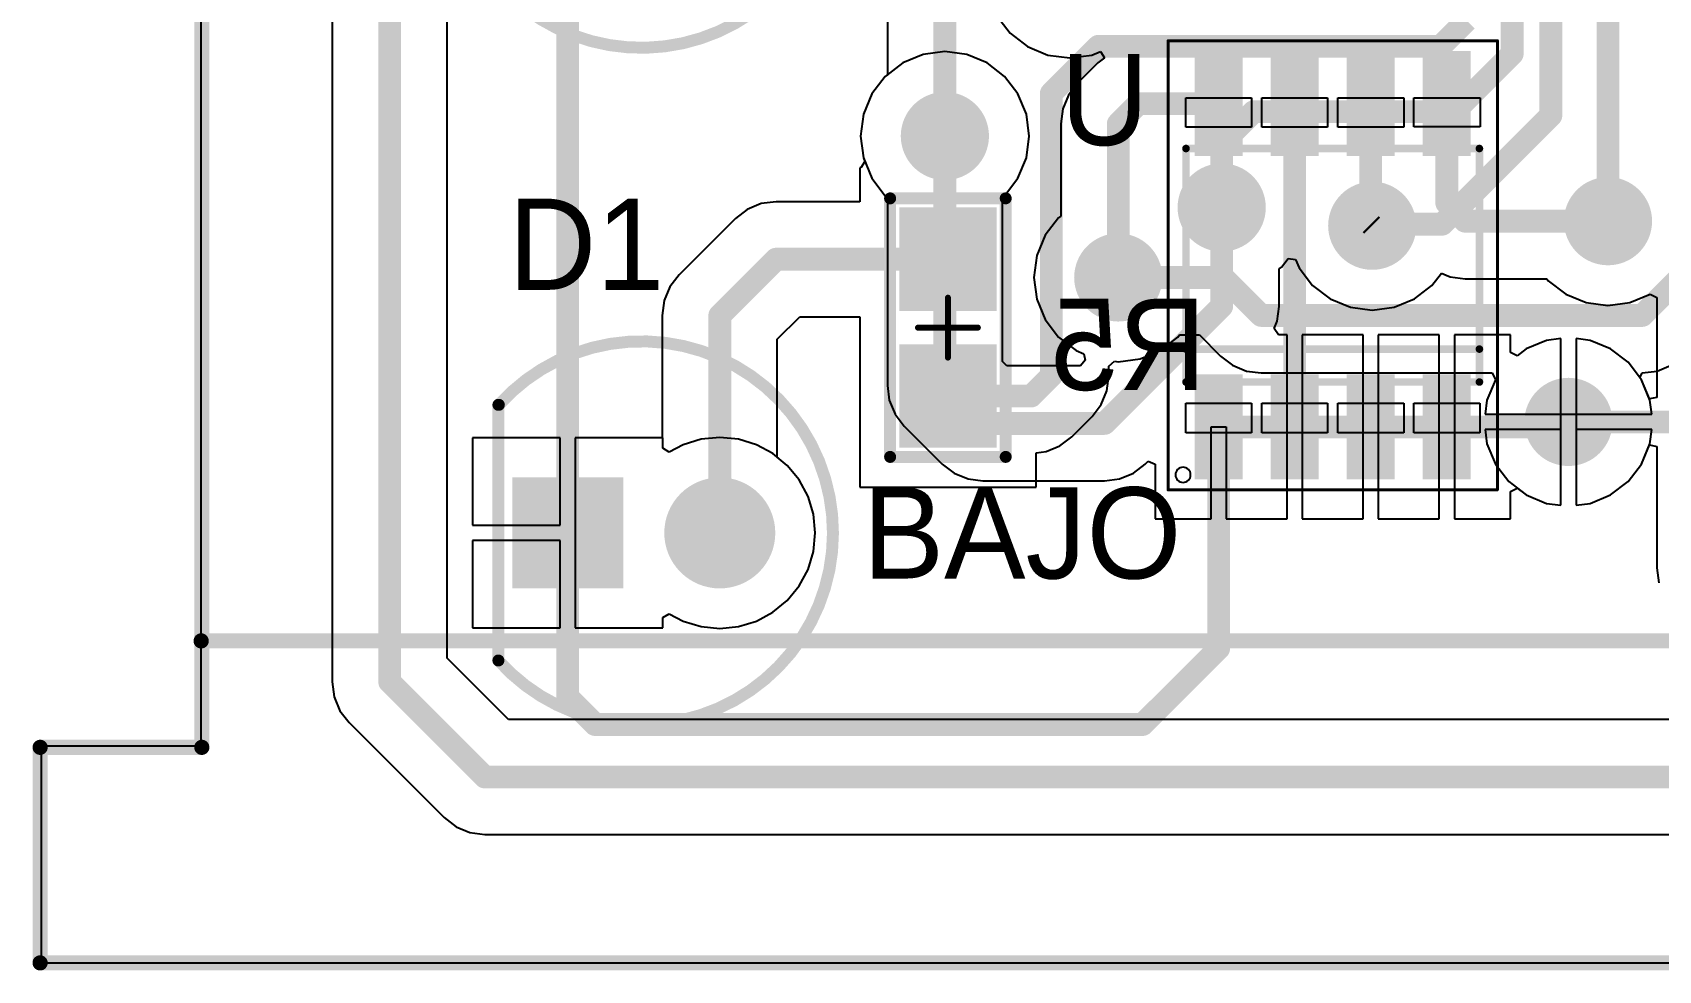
# Model space of a CAD drawing. Extents: x 2 to 5.35, y 2.27 to 3.73.
# Drawn here: x 1.998 to 3.067, y 2.268 to 2.885 of the extents above; entities that cross this region are included whole.
import ezdxf

# ---------------------------------------------------------------- set-up
doc = ezdxf.new("R2010")
doc.units = 0
doc.layers.get('0').update_dxf_attribs({"linetype": 'CONTINUOUS'})
for name, color, linetype in [('BOTTOMLAYER', 5, 'CONTINUOUS'), ('BOTTOMOVERLAY', 54, 'CONTINUOUS'), ('BOTTOMPASTE', 16, 'CONTINUOUS'), ('BOTTOMSOLDER', 6, 'CONTINUOUS'), ('MECHANICAL13', 56, 'CONTINUOUS'), ('MECHANICAL15', 56, 'CONTINUOUS'), ('MULTILAYER', 9, 'CONTINUOUS'), ('TOPLAYER', 1, 'CONTINUOUS'), ('TOPOVERLAY', 2, 'CONTINUOUS'), ('TOPPASTE', 8, 'CONTINUOUS'), ('TOPSOLDER', 216, 'CONTINUOUS')]:
    doc.layers.add(name, color=color, linetype=linetype)

# ---------------------------------------------------------------- blocks, each defined once
blk = doc.blocks.new('SOIC127P600X175_8N_1')
at = {"layer": 'MECHANICAL13'}
for p, q in [((-0.110197, 0.053418), (-0.110197, 0.096656)), ((-0.110197, 0.096656), (-0.090746, 0.096656)), ((-0.090746, 0.096656), (-0.090746, 0.053418)), ((0.090797, 0.053374), (0.090797, 0.096656)), ((0.090797, 0.096656), (0.110045, 0.096656)), ((0.110045, 0.096656), (0.110045, 0.053374)), ((-0.110255, 0.003351), (-0.110255, 0.046656)), ((-0.110255, 0.046656), (-0.090746, 0.046656)), ((-0.090746, 0.053418), (-0.110197, 0.053418)), ((-0.090746, 0.046656), (-0.090746, 0.003351)), ((0.110045, 0.053374), (0.090797, 0.053374)), ((0.090889, 0.00335), (0.090889, 0.046656)), ((0.090889, 0.046656), (0.110045, 0.046656)), ((0.110045, 0.046656), (0.110045, 0.00335)), ((-0.090746, 0.003351), (-0.110255, 0.003351)), ((0.110045, 0.00335), (0.090889, 0.00335)), ((-0.110167, -0.046707), (-0.110167, -0.003344)), ((-0.110167, -0.003344), (-0.090746, -0.003344)), ((-0.090746, -0.003344), (-0.090746, -0.046707)), ((0.09088, -0.046724), (0.09088, -0.003344)), ((0.09088, -0.003344), (0.110045, -0.003344)), ((0.110045, -0.003344), (0.110045, -0.046724)), ((-0.110251, -0.096836), (-0.110251, -0.053345)), ((-0.110251, -0.053345), (-0.090746, -0.053345)), ((-0.090746, -0.046707), (-0.110167, -0.046707)), ((-0.090746, -0.053345), (-0.090746, -0.096836)), ((0.110045, -0.046724), (0.09088, -0.046724)), ((0.091027, -0.096955), (0.091027, -0.053345)), ((0.091027, -0.053345), (0.110045, -0.053345)), ((0.110045, -0.053345), (0.110045, -0.096955)), ((-0.090746, -0.096836), (-0.110251, -0.096836)), ((0.110045, -0.096955), (0.091027, -0.096955))]:
    blk.add_line(p, q, dxfattribs=at)
at = {"layer": 'MECHANICAL13', "const_width": 0.005}
for points in [[(-0.076772, 0.096456), (-0.076772, -0.096456)], [(-0.055118, 0.096456), (-0.055118, -0.096456)], [(0.076772, 0.096456), (0.076772, -0.096456)]]:
    blk.add_lwpolyline(points, dxfattribs=at)
at = {"layer": 'MECHANICAL13', "const_width": 0.0025}
for points in [[(-0.078022, 0.096456, 1), (-0.075522, 0.096456, 1)], [(-0.056368, 0.096456, 1), (-0.053868, 0.096456, 1)], [(0.075522, 0.096456, 1), (0.078022, 0.096456, 1)], [(-0.078022, -0.096456, 1), (-0.075522, -0.096456, 1)], [(-0.056368, -0.096456, 1), (-0.053868, -0.096456, 1)], [(0.075522, -0.096456, 1), (0.078022, -0.096456, 1)]]:
    blk.add_lwpolyline(points, format="xyb", close=True, dxfattribs=at)
at = {"layer": 'MECHANICAL15', "const_width": 0.001969}
for points in [[(-0.147638, 0.108268), (-0.147638, -0.108268)], [(-0.147638, 0.108268), (0.147638, 0.108268)], [(0.147638, 0.108268), (0.147638, -0.108268)], [(-0.147638, -0.108268), (0.147638, -0.108268)]]:
    blk.add_lwpolyline(points, dxfattribs=at)
at = {"layer": 'MECHANICAL15', "const_width": 0.000984}
for points in [[(-0.14813, 0.108268, 1), (-0.147146, 0.108268, 1)], [(-0.14813, 0.108268, 1), (-0.147146, 0.108268, 1)], [(0.147146, 0.108268, 1), (0.14813, 0.108268, 1)], [(0.147146, 0.108268, 1), (0.14813, 0.108268, 1)], [(-0.14813, -0.108268, 1), (-0.147146, -0.108268, 1)], [(-0.14813, -0.108268, 1), (-0.147146, -0.108268, 1)], [(0.147146, -0.108268, 1), (0.14813, -0.108268, 1)], [(0.147146, -0.108268, 1), (0.14813, -0.108268, 1)]]:
    blk.add_lwpolyline(points, format="xyb", close=True, dxfattribs=at)
at = {"layer": 'TOPLAYER'}
for points in [[(-0.136812, 0.063189), (-0.075788, 0.063189), (-0.136812, 0.086811), (-0.075788, 0.086811)], [(0.075788, 0.063189), (0.136812, 0.063189), (0.075788, 0.086811), (0.136812, 0.086811)], [(-0.136812, 0.013189), (-0.075788, 0.013189), (-0.136812, 0.036811), (-0.075788, 0.036811)], [(0.075788, 0.013189), (0.136812, 0.013189), (0.075788, 0.036811), (0.136812, 0.036811)], [(-0.136812, -0.036811), (-0.075788, -0.036811), (-0.136812, -0.013189), (-0.075788, -0.013189)], [(0.075788, -0.036811), (0.136812, -0.036811), (0.075788, -0.013189), (0.136812, -0.013189)], [(-0.136812, -0.086811), (-0.075788, -0.086811), (-0.136812, -0.063189), (-0.075788, -0.063189)], [(0.075788, -0.086811), (0.136812, -0.086811), (0.075788, -0.063189), (0.136812, -0.063189)]]:
    blk.add_solid(points, dxfattribs=at)
at = {"layer": 'TOPOVERLAY'}
for points in [[(-0.132795, 0.098425, 1), (-0.142795, 0.098425, 1)], [(-0.142795, 0.098425, 1), (-0.142795, 0.098425, 1)], [(-0.132795, 0.098425, 1), (-0.132795, 0.098425, 1)]]:
    blk.add_lwpolyline(points, format="xyb", close=True, dxfattribs=at)
at = {"layer": 'TOPOVERLAY', "const_width": 0.005}
for points in [[(-0.076772, 0.096456), (0.076772, 0.096456)], [(-0.076772, -0.096456), (0.076772, -0.096456)]]:
    blk.add_lwpolyline(points, dxfattribs=at)
at = {"layer": 'TOPOVERLAY', "const_width": 0.0025}
for points in [[(-0.078022, 0.096456, 1), (-0.075522, 0.096456, 1)], [(0.075522, 0.096456, 1), (0.078022, 0.096456, 1)], [(-0.078022, -0.096456, 1), (-0.075522, -0.096456, 1)], [(0.075522, -0.096456, 1), (0.078022, -0.096456, 1)]]:
    blk.add_lwpolyline(points, format="xyb", close=True, dxfattribs=at)
at = {"layer": 'TOPPASTE'}
for points in [[(-0.136812, 0.063189), (-0.075788, 0.063189), (-0.136812, 0.086811), (-0.075788, 0.086811)], [(0.075788, 0.063189), (0.136812, 0.063189), (0.075788, 0.086811), (0.136812, 0.086811)], [(-0.136812, 0.013189), (-0.075788, 0.013189), (-0.136812, 0.036811), (-0.075788, 0.036811)], [(0.075788, 0.013189), (0.136812, 0.013189), (0.075788, 0.036811), (0.136812, 0.036811)], [(-0.136812, -0.036811), (-0.075788, -0.036811), (-0.136812, -0.013189), (-0.075788, -0.013189)], [(0.075788, -0.036811), (0.136812, -0.036811), (0.075788, -0.013189), (0.136812, -0.013189)], [(-0.136812, -0.086811), (-0.075788, -0.086811), (-0.136812, -0.063189), (-0.075788, -0.063189)], [(0.075788, -0.086811), (0.136812, -0.086811), (0.075788, -0.063189), (0.136812, -0.063189)]]:
    blk.add_solid(points, dxfattribs=at)
at = {"layer": 'TOPSOLDER'}
for points in [[(-0.140812, 0.059189), (-0.071788, 0.059189), (-0.140812, 0.090811), (-0.071788, 0.090811)], [(0.071788, 0.059189), (0.140812, 0.059189), (0.071788, 0.090811), (0.140812, 0.090811)], [(-0.140812, 0.009189), (-0.071788, 0.009189), (-0.140812, 0.040811), (-0.071788, 0.040811)], [(0.071788, 0.009189), (0.140812, 0.009189), (0.071788, 0.040811), (0.140812, 0.040811)], [(-0.140812, -0.040811), (-0.071788, -0.040811), (-0.140812, -0.009189), (-0.071788, -0.009189)], [(0.071788, -0.040811), (0.140812, -0.040811), (0.071788, -0.009189), (0.140812, -0.009189)], [(-0.140812, -0.090811), (-0.071788, -0.090811), (-0.140812, -0.059189), (-0.071788, -0.059189)], [(0.071788, -0.090811), (0.140812, -0.090811), (0.071788, -0.059189), (0.140812, -0.059189)]]:
    blk.add_solid(points, dxfattribs=at)
blk = doc.blocks.new('LED5_9')
at = {"layer": 'BOTTOMLAYER', "const_width": 0.0325}
blk.add_lwpolyline([(-0.066251, 0.000001, 1), (-0.033751, 0.000001, 1)], format="xyb", close=True, dxfattribs=at)
at = {"layer": 'BOTTOMLAYER'}
blk.add_solid([(0.017499, -0.032499), (0.082499, -0.032499), (0.017499, 0.032501), (0.082499, 0.032501)], dxfattribs=at)
at = {"layer": 'BOTTOMSOLDER', "const_width": 0.0365}
blk.add_lwpolyline([(-0.068251, 0.000001, 1), (-0.031751, 0.000001, 1)], format="xyb", close=True, dxfattribs=at)
at = {"layer": 'BOTTOMSOLDER'}
blk.add_solid([(0.013499, -0.036499), (0.086499, -0.036499), (0.013499, 0.036501), (0.086499, 0.036501)], dxfattribs=at)
at = {"layer": 'MULTILAYER', "const_width": 0.0325}
blk.add_lwpolyline([(-0.066251, 0.000001, 1), (-0.033751, 0.000001, 1)], format="xyb", close=True, dxfattribs=at)
at = {"layer": 'MULTILAYER'}
blk.add_solid([(0.017499, -0.032499), (0.082499, -0.032499), (0.017499, 0.032501), (0.082499, 0.032501)], dxfattribs=at)
at = {"layer": 'TOPLAYER', "const_width": 0.0325}
blk.add_lwpolyline([(-0.066251, 0.000001, 1), (-0.033751, 0.000001, 1)], format="xyb", close=True, dxfattribs=at)
at = {"layer": 'TOPLAYER'}
blk.add_solid([(0.017499, -0.032499), (0.082499, -0.032499), (0.017499, 0.032501), (0.082499, 0.032501)], dxfattribs=at)
at = {"layer": 'TOPOVERLAY', "const_width": 0.007874}
blk.add_lwpolyline([(0.095264, -0.084228, -2.615077), (0.095565, 0.083892)], format="xyb", dxfattribs=at)
at = {"layer": 'TOPOVERLAY', "const_width": 0.003937}
for points in [[(0.093594, 0.083893, 1), (0.097531, 0.083893, 1)], [(0.093596, 0.083892, 1), (0.097533, 0.083892, 1)], [(0.093296, -0.084228, 1), (0.097233, -0.084228, 1)], [(0.093594, -0.084227, 1), (0.097531, -0.084227, 1)]]:
    blk.add_lwpolyline(points, format="xyb", close=True, dxfattribs=at)
at = {"layer": 'TOPOVERLAY', "const_width": 0.007874}
blk.add_lwpolyline([(0.095563, 0.083893), (0.095563, -0.084227)], dxfattribs=at)
at = {"layer": 'TOPSOLDER', "const_width": 0.0365}
blk.add_lwpolyline([(-0.068251, 0.000001, 1), (-0.031751, 0.000001, 1)], format="xyb", close=True, dxfattribs=at)
at = {"layer": 'TOPSOLDER'}
blk.add_solid([(0.013499, -0.036499), (0.086499, -0.036499), (0.013499, 0.036501), (0.086499, 0.036501)], dxfattribs=at)
blk = doc.blocks.new('LED5_10')
at = {"layer": 'BOTTOMLAYER', "const_width": 0.0325}
blk.add_lwpolyline([(-0.06625, 0, 1), (-0.03375, 0, 1)], format="xyb", close=True, dxfattribs=at)
at = {"layer": 'BOTTOMLAYER'}
blk.add_solid([(0.0175, -0.0325), (0.0825, -0.0325), (0.0175, 0.0325), (0.0825, 0.0325)], dxfattribs=at)
at = {"layer": 'BOTTOMSOLDER', "const_width": 0.0365}
blk.add_lwpolyline([(-0.06825, 0, 1), (-0.03175, 0, 1)], format="xyb", close=True, dxfattribs=at)
at = {"layer": 'BOTTOMSOLDER'}
blk.add_solid([(0.0135, -0.0365), (0.0865, -0.0365), (0.0135, 0.0365), (0.0865, 0.0365)], dxfattribs=at)
at = {"layer": 'MULTILAYER', "const_width": 0.0325}
blk.add_lwpolyline([(-0.06625, 0, 1), (-0.03375, 0, 1)], format="xyb", close=True, dxfattribs=at)
at = {"layer": 'MULTILAYER'}
blk.add_solid([(0.0175, -0.0325), (0.0825, -0.0325), (0.0175, 0.0325), (0.0825, 0.0325)], dxfattribs=at)
at = {"layer": 'TOPLAYER', "const_width": 0.0325}
blk.add_lwpolyline([(-0.06625, 0, 1), (-0.03375, 0, 1)], format="xyb", close=True, dxfattribs=at)
at = {"layer": 'TOPLAYER'}
blk.add_solid([(0.0175, -0.0325), (0.0825, -0.0325), (0.0175, 0.0325), (0.0825, 0.0325)], dxfattribs=at)
at = {"layer": 'TOPOVERLAY', "const_width": 0.007874}
blk.add_lwpolyline([(0.095264, -0.084228, -2.615077), (0.095565, 0.083892)], format="xyb", dxfattribs=at)
at = {"layer": 'TOPOVERLAY', "const_width": 0.003937}
for points in [[(0.093595, 0.083892, 1), (0.097532, 0.083892, 1)], [(0.093596, 0.083892, 1), (0.097533, 0.083892, 1)], [(0.093296, -0.084228, 1), (0.097233, -0.084228, 1)], [(0.093595, -0.084228, 1), (0.097532, -0.084228, 1)]]:
    blk.add_lwpolyline(points, format="xyb", close=True, dxfattribs=at)
at = {"layer": 'TOPOVERLAY', "const_width": 0.007874}
blk.add_lwpolyline([(0.095564, 0.083892), (0.095564, -0.084228)], dxfattribs=at)
at = {"layer": 'TOPSOLDER', "const_width": 0.0365}
blk.add_lwpolyline([(-0.06825, 0, 1), (-0.03175, 0, 1)], format="xyb", close=True, dxfattribs=at)
at = {"layer": 'TOPSOLDER'}
blk.add_solid([(0.0135, -0.0365), (0.0865, -0.0365), (0.0135, 0.0365), (0.0865, 0.0365)], dxfattribs=at)
blk = doc.blocks.new('0805_B_20')
at = {"layer": 'BOTTOMLAYER'}
for points in [[(-0.074999, -0.027999), (-0.014999, -0.027999), (-0.074999, 0.028001), (-0.014999, 0.028001)], [(0.015001, -0.027999), (0.075001, -0.027999), (0.015001, 0.028001), (0.075001, 0.028001)]]:
    blk.add_solid(points, dxfattribs=at)
at = {"layer": 'BOTTOMOVERLAY', "const_width": 0.003937}
for points in [[(-0.086968, 0.038001, 1), (-0.083031, 0.038001, 1)], [(-0.086968, 0.038001, 1), (-0.083031, 0.038001, 1)], [(0.083032, 0.038001, 1), (0.086969, 0.038001, 1)], [(0.083032, 0.038001, 1), (0.086969, 0.038001, 1)], [(-0.086968, -0.037999, 1), (-0.083031, -0.037999, 1)], [(-0.086968, -0.037999, 1), (-0.083031, -0.037999, 1)], [(0.083032, -0.037999, 1), (0.086969, -0.037999, 1)], [(0.083032, -0.037999, 1), (0.086969, -0.037999, 1)]]:
    blk.add_lwpolyline(points, format="xyb", close=True, dxfattribs=at)
at = {"layer": 'BOTTOMOVERLAY', "const_width": 0.007874}
for points in [[(-0.084999, -0.037999), (-0.084999, 0.038001)], [(0.085001, 0.038001), (-0.084999, 0.038001)], [(0.085001, -0.037999), (0.085001, 0.038001)], [(0.085001, -0.037999), (-0.084999, -0.037999)]]:
    blk.add_lwpolyline(points, dxfattribs=at)
at = {"layer": 'BOTTOMPASTE'}
for points in [[(-0.074999, -0.027999), (-0.014999, -0.027999), (-0.074999, 0.028001), (-0.014999, 0.028001)], [(0.015001, -0.027999), (0.075001, -0.027999), (0.015001, 0.028001), (0.075001, 0.028001)]]:
    blk.add_solid(points, dxfattribs=at)
at = {"layer": 'BOTTOMSOLDER'}
for points in [[(-0.078999, -0.031999), (-0.010999, -0.031999), (-0.078999, 0.032001), (-0.010999, 0.032001)], [(0.011001, -0.031999), (0.079001, -0.031999), (0.011001, 0.032001), (0.079001, 0.032001)]]:
    blk.add_solid(points, dxfattribs=at)
at = {"layer": 'MECHANICAL15', "const_width": 0.003937}
for points in [[(0.000001, -0.019683), (0.000001, 0.019687)], [(0.019687, 0.000001), (-0.019685, 0.000001)]]:
    blk.add_lwpolyline(points, dxfattribs=at)
at = {"layer": 'MECHANICAL15', "const_width": 0.001969}
for points in [[(-0.000983, 0.019687, 1), (0.000985, 0.019687, 1)], [(-0.020669, 0.000001, 1), (-0.018701, 0.000001, 1)], [(0.018703, 0.000001, 1), (0.020671, 0.000001, 1)], [(-0.000983, -0.019683, 1), (0.000985, -0.019683, 1)]]:
    blk.add_lwpolyline(points, format="xyb", close=True, dxfattribs=at)

msp = doc.modelspace()

# ---------------------------------------------------------------- linework, layer by layer
at = {"layer": 'BOTTOMLAYER'}
for p, q in [((2.109, 2.416), (2.109, 3.359)), ((2.195176, 3.091), (2.195176, 2.458)), ((2.270824, 2.473667), (2.270824, 3.075333)), ((2.560176, 2.910634), (2.560176, 2.857303)), ((2.558774, 2.856227), (2.549958, 2.844737)), ((2.560176, 2.857303), (2.558774, 2.856227)), ((2.549958, 2.844737), (2.544416, 2.831358)), ((2.544416, 2.831358), (2.542525, 2.817)), ((2.542525, 2.817), (2.544416, 2.802642)), ((2.544416, 2.802642), (2.545445, 2.800157)), ((2.542667, 2.795999), (2.542001, 2.795999)), ((2.542001, 2.795999), (2.542001, 2.773823)), ((2.545445, 2.800157), (2.542667, 2.795999)), ((2.47721, 2.772534), (2.468087, 2.768755)), ((2.486999, 2.773823), (2.47721, 2.772534)), ((2.542001, 2.773823), (2.486999, 2.773823)), ((2.460254, 2.762745), (2.423255, 2.725745)), ((2.468087, 2.768755), (2.460254, 2.762745)), ((2.417244, 2.717912), (2.413465, 2.708789)), ((2.423255, 2.725745), (2.417244, 2.717912)), ((2.413465, 2.708789), (2.412176, 2.699)), ((2.412176, 2.699), (2.412176, 2.6185)), ((2.487824, 2.683333), (2.502666, 2.698176)), ((2.502666, 2.698176), (2.542001, 2.698176)), ((2.542001, 2.698176), (2.542001, 2.675999)), ((2.739737, 2.675958), (2.751227, 2.684773)), ((2.751227, 2.684773), (2.752303, 2.686176)), ((2.752303, 2.686176), (2.765333, 2.686176)), ((2.765333, 2.686176), (2.779255, 2.672255)), ((2.487824, 2.605812), (2.487824, 2.683333)), ((2.542001, 2.675999), (2.542001, 2.585999)), ((2.726358, 2.670416), (2.739737, 2.675958)), ((2.705824, 2.665547), (2.709583, 2.668844)), ((2.705824, 2.659298), (2.705824, 2.665547)), ((2.709583, 2.668844), (2.712, 2.668525)), ((2.712, 2.668525), (2.726358, 2.670416)), ((2.779255, 2.672255), (2.787088, 2.666244)), ((2.787088, 2.666244), (2.787088, 2.666244)), ((2.787088, 2.666244), (2.787088, 2.666244)), ((2.787088, 2.666244), (2.787088, 2.666244)), ((2.787088, 2.666244), (2.787088, 2.666244)), ((2.787088, 2.666244), (2.787088, 2.666244)), ((2.787088, 2.666244), (2.787088, 2.666244)), ((2.787088, 2.666244), (2.787088, 2.666244)), ((2.787088, 2.666244), (2.787088, 2.666244)), ((2.787088, 2.666244), (2.787088, 2.666244)), ((2.787088, 2.666244), (2.787088, 2.666244)), ((2.787088, 2.666244), (2.787088, 2.666244)), ((2.787088, 2.666244), (2.79621, 2.662465)), ((2.79621, 2.662465), (2.806, 2.661176)), ((3.056532, 2.661176), (3.066321, 2.662465)), ((3.066321, 2.662465), (3.075444, 2.666244)), ((2.704535, 2.649509), (2.705824, 2.659298)), ((2.806, 2.661176), (2.957768, 2.661176)), ((2.959958, 2.656737), (2.954416, 2.643358)), ((2.957768, 2.661176), (2.959958, 2.656737)), ((3.055008, 2.658086), (3.056532, 2.661176)), ((3.056042, 2.656737), (3.055008, 2.658086)), ((3.061584, 2.643358), (3.056042, 2.656737)), ((2.700756, 2.640387), (2.704535, 2.649509)), ((2.954416, 2.643358), (2.953184, 2.634)), ((3.062816, 2.634), (3.061584, 2.643358)), ((2.681446, 2.619254), (2.694745, 2.632553)), ((2.694745, 2.632553), (2.700756, 2.640387)), ((2.953184, 2.634), (3.062816, 2.634)), ((3.003, 2.624), (2.953184, 2.624)), ((2.953184, 2.624), (2.954416, 2.614642)), ((3.003, 2.574184), (3.003, 2.624)), ((3.062816, 2.624), (3.013, 2.624)), ((3.013, 2.624), (3.013, 2.574184)), ((3.061584, 2.614642), (3.062816, 2.624)), ((2.345, 2.6185), (2.2875, 2.6185)), ((2.2875, 2.6185), (2.2875, 2.561)), ((2.345, 2.561), (2.345, 2.6185)), ((2.412176, 2.6185), (2.355, 2.6185)), ((2.355, 2.6185), (2.355, 2.55599)), ((2.658001, 2.60861), (2.66449, 2.609464)), ((2.658001, 2.585999), (2.658001, 2.60861)), ((2.66449, 2.609464), (2.673613, 2.613243)), ((2.673613, 2.613243), (2.681446, 2.619254)), ((2.954416, 2.614642), (2.959958, 2.601263)), ((3.056042, 2.601263), (3.061584, 2.614642)), ((2.494408, 2.600408), (2.487824, 2.605812)), ((2.502218, 2.590891), (2.494408, 2.600408)), ((2.959958, 2.601263), (2.968774, 2.589774)), ((3.047226, 2.589774), (3.056042, 2.601263)), ((2.508022, 2.580033), (2.502218, 2.590891)), ((2.968774, 2.589774), (2.980263, 2.580958)), ((3.035737, 2.580958), (3.047226, 2.589774)), ((2.511596, 2.568252), (2.508022, 2.580033)), ((2.542001, 2.585999), (2.658001, 2.585999)), ((2.980263, 2.580958), (2.993642, 2.575416)), ((3.022358, 2.575416), (3.035737, 2.580958)), ((2.512802, 2.556), (2.511596, 2.568252)), ((2.993642, 2.575416), (3.003, 2.574184)), ((3.013, 2.574184), (3.022358, 2.575416)), ((2.2875, 2.561), (2.345, 2.561)), ((2.355, 2.55599), (2.355, 2.4935)), ((2.511596, 2.543748), (2.512802, 2.556)), ((2.345, 2.551), (2.2875, 2.551)), ((2.2875, 2.551), (2.2875, 2.4935)), ((2.345, 2.4935), (2.345, 2.551)), ((2.508022, 2.531967), (2.511596, 2.543748)), ((2.502218, 2.521109), (2.508022, 2.531967)), ((2.494408, 2.511592), (2.502218, 2.521109)), ((2.4125, 2.500313), (2.416789, 2.502884)), ((2.416789, 2.502884), (2.425967, 2.497978)), ((2.474033, 2.497978), (2.484891, 2.503782)), ((2.484891, 2.503782), (2.494408, 2.511592)), ((2.2875, 2.4935), (2.345, 2.4935)), ((2.355, 2.4935), (2.4125, 2.4935)), ((2.4125, 2.4935), (2.4125, 2.500313)), ((2.425967, 2.497978), (2.437748, 2.494404)), ((2.437748, 2.494404), (2.45, 2.493198)), ((2.45, 2.493198), (2.462252, 2.494404)), ((2.462252, 2.494404), (2.474033, 2.497978)), ((2.311145, 2.433346), (2.270824, 2.473667)), ((2.195176, 2.458), (2.195176, 2.458)), ((2.195176, 2.458), (2.195176, 2.458)), ((2.195176, 2.458), (2.196465, 2.448211)), ((2.196465, 2.448211), (2.200244, 2.439088)), ((2.200244, 2.439088), (2.206255, 2.431255)), ((2.206255, 2.431255), (2.268733, 2.368777)), ((4.128697, 2.433346), (2.311145, 2.433346)), ((2.004, 2.415), (2.005, 2.416)), ((2.004, 2.273), (2.004, 2.415)), ((2.005, 2.416), (2.109, 2.416)), ((2.268733, 2.368777), (2.268733, 2.368777)), ((2.268733, 2.368777), (2.268733, 2.368777)), ((2.268733, 2.368777), (2.268733, 2.368777)), ((2.268733, 2.368777), (2.268733, 2.368777)), ((2.268733, 2.368777), (2.268733, 2.368777)), ((2.268733, 2.368777), (2.268733, 2.368777)), ((2.268733, 2.368777), (2.268733, 2.368777)), ((2.268733, 2.368777), (2.268733, 2.368777)), ((2.268733, 2.368777), (2.268733, 2.368777)), ((2.268733, 2.368777), (2.268733, 2.368777)), ((2.268733, 2.368777), (2.268733, 2.368777)), ((2.268733, 2.368777), (2.276566, 2.362766)), ((2.276566, 2.362766), (2.285689, 2.358987)), ((2.285689, 2.358987), (2.295478, 2.357698)), ((2.295478, 2.357698), (4.128697, 2.357698)), ((5.35, 2.273), (2.004, 2.273))]:
    msp.add_line(p, q, dxfattribs=at)
at = {"layer": 'BOTTOMLAYER', "const_width": 0.015}
for points in [[(2.233, 2.458), (2.233, 3.091)], [(2.971, 2.871), (2.971, 3.04)], [(2.598, 2.817), (2.598, 2.970156)], [(2.996456, 2.830456), (2.996456, 2.972835)], [(3.034, 2.761), (3.034, 2.964)], [(2.924, 2.876), (2.941, 2.893)], [(2.668, 2.845), (2.699, 2.876)], [(2.699, 2.876), (2.924, 2.876)], [(2.933, 2.833), (2.971, 2.871)], [(2.668, 2.659298), (2.668, 2.845)], [(2.78, 2.812), (2.801, 2.833)], [(2.801, 2.833), (2.933, 2.833)], [(2.925, 2.759), (2.996456, 2.830456)], [(2.78, 2.77), (2.78, 2.812)], [(2.88, 2.759), (2.925, 2.759)], [(2.45, 2.699), (2.486999, 2.735999)], [(2.486999, 2.735999), (2.600001, 2.735999)], [(2.712, 2.724), (2.781, 2.724)], [(2.781, 2.724), (2.806, 2.699)], [(3.056532, 2.699), (3.085916, 2.728384)], [(2.45, 2.556), (2.45, 2.699)], [(2.806, 2.699), (3.056532, 2.699)], [(2.654701, 2.645999), (2.668, 2.659298)], [(2.600001, 2.645999), (2.654701, 2.645999)], [(3.008, 2.629), (3.235, 2.629)], [(2.233, 2.458), (2.295478, 2.395522)], [(2.295478, 2.395522), (4.169, 2.395522)]]:
    msp.add_lwpolyline(points, dxfattribs=at)
at = {"layer": 'BOTTOMLAYER'}
for points, const_width in [([(2.69525, 2.876, 1), (2.70275, 2.876, 1)], 0.0075), ([(2.69525, 2.876, 1), (2.70275, 2.876, 1)], 0.0075), ([(2.92025, 2.876, 1), (2.92775, 2.876, 1)], 0.0075), ([(2.92025, 2.876, 1), (2.92775, 2.876, 1)], 0.0075), ([(2.96725, 2.871, 1), (2.97475, 2.871, 1)], 0.0075), ([(2.96725, 2.871, 1), (2.97475, 2.871, 1)], 0.0075), ([(2.66425, 2.845, 1), (2.67175, 2.845, 1)], 0.0075), ([(2.66425, 2.845, 1), (2.67175, 2.845, 1)], 0.0075), ([(2.5855, 2.817, 1), (2.6105, 2.817, 1)], 0.025), ([(2.79725, 2.833, 1), (2.80475, 2.833, 1)], 0.0075), ([(2.79725, 2.833, 1), (2.80475, 2.833, 1)], 0.0075), ([(2.92925, 2.833, 1), (2.93675, 2.833, 1)], 0.0075), ([(2.92925, 2.833, 1), (2.93675, 2.833, 1)], 0.0075), ([(2.992706, 2.830456, 1), (3.000206, 2.830456, 1)], 0.0075), ([(2.992706, 2.830456, 1), (3.000206, 2.830456, 1)], 0.0075), ([(2.59425, 2.817, 1), (2.60175, 2.817, 1)], 0.0075), ([(2.77625, 2.812, 1), (2.78375, 2.812, 1)], 0.0075), ([(2.77625, 2.812, 1), (2.78375, 2.812, 1)], 0.0075), ([(2.7675, 2.77, 1), (2.7925, 2.77, 1)], 0.025), ([(2.8665, 2.758, 1), (2.8915, 2.758, 1)], 0.025), ([(3.0215, 2.761, 1), (3.0465, 2.761, 1)], 0.025), ([(2.77625, 2.77, 1), (2.78375, 2.77, 1)], 0.0075), ([(2.87625, 2.759, 1), (2.88375, 2.759, 1)], 0.0075), ([(2.92125, 2.759, 1), (2.92875, 2.759, 1)], 0.0075), ([(2.92125, 2.759, 1), (2.92875, 2.759, 1)], 0.0075), ([(3.03025, 2.761, 1), (3.03775, 2.761, 1)], 0.0075), ([(2.6995, 2.724, 1), (2.7245, 2.724, 1)], 0.025), ([(2.483249, 2.735999, 1), (2.490749, 2.735999, 1)], 0.0075), ([(2.483249, 2.735999, 1), (2.490749, 2.735999, 1)], 0.0075), ([(2.596251, 2.735999, 1), (2.603751, 2.735999, 1)], 0.0075), ([(2.70825, 2.724, 1), (2.71575, 2.724, 1)], 0.0075), ([(2.77725, 2.724, 1), (2.78475, 2.724, 1)], 0.0075), ([(2.77725, 2.724, 1), (2.78475, 2.724, 1)], 0.0075), ([(2.44625, 2.699, 1), (2.45375, 2.699, 1)], 0.0075), ([(2.44625, 2.699, 1), (2.45375, 2.699, 1)], 0.0075), ([(2.80225, 2.699, 1), (2.80975, 2.699, 1)], 0.0075), ([(2.80225, 2.699, 1), (2.80975, 2.699, 1)], 0.0075), ([(3.052782, 2.699, 1), (3.060282, 2.699, 1)], 0.0075), ([(3.052782, 2.699, 1), (3.060282, 2.699, 1)], 0.0075), ([(2.66425, 2.659298, 1), (2.67175, 2.659298, 1)], 0.0075), ([(2.66425, 2.659298, 1), (2.67175, 2.659298, 1)], 0.0075), ([(2.596251, 2.645999, 1), (2.603751, 2.645999, 1)], 0.0075), ([(2.650951, 2.645999, 1), (2.658451, 2.645999, 1)], 0.0075), ([(2.650951, 2.645999, 1), (2.658451, 2.645999, 1)], 0.0075), ([(2.9955, 2.629, 1), (3.0205, 2.629, 1)], 0.025), ([(3.00425, 2.629, 1), (3.01175, 2.629, 1)], 0.0075), ([(2.44625, 2.556, 1), (2.45375, 2.556, 1)], 0.0075), ([(2.22925, 2.458, 1), (2.23675, 2.458, 1)], 0.0075), ([(2.22925, 2.458, 1), (2.23675, 2.458, 1)], 0.0075), ([(2.291728, 2.395522, 1), (2.299228, 2.395522, 1)], 0.0075), ([(2.291728, 2.395522, 1), (2.299228, 2.395522, 1)], 0.0075)]:
    msp.add_lwpolyline(points, format="xyb", close=True, dxfattribs=dict(at, const_width=const_width))
at = {"layer": 'BOTTOMSOLDER', "const_width": 0.029}
for points in [[(2.5835, 2.817, 1), (2.6125, 2.817, 1)], [(2.7655, 2.77, 1), (2.7945, 2.77, 1)], [(2.8645, 2.758, 1), (2.8935, 2.758, 1)], [(3.0195, 2.761, 1), (3.0485, 2.761, 1)], [(2.6975, 2.724, 1), (2.7265, 2.724, 1)], [(2.9935, 2.629, 1), (3.0225, 2.629, 1)]]:
    msp.add_lwpolyline(points, format="xyb", close=True, dxfattribs=at)
at = {"layer": 'MULTILAYER', "const_width": 0.025}
for points in [[(2.5855, 2.817, 1), (2.6105, 2.817, 1)], [(2.7675, 2.77, 1), (2.7925, 2.77, 1)], [(2.8665, 2.758, 1), (2.8915, 2.758, 1)], [(3.0215, 2.761, 1), (3.0465, 2.761, 1)], [(2.6995, 2.724, 1), (2.7245, 2.724, 1)], [(2.9955, 2.629, 1), (3.0205, 2.629, 1)]]:
    msp.add_lwpolyline(points, format="xyb", close=True, dxfattribs=at)
at = {"layer": 'TOPLAYER'}
for p, q in [((2.109, 2.416), (2.109, 3.359)), ((2.632116, 2.896105), (2.640932, 2.884616)), ((2.640932, 2.884616), (2.652421, 2.8758)), ((2.583642, 2.870584), (2.570263, 2.865042)), ((2.598, 2.872475), (2.583642, 2.870584)), ((2.612358, 2.870584), (2.598, 2.872475)), ((2.625737, 2.865042), (2.612358, 2.870584)), ((2.652421, 2.8758), (2.6658, 2.870258)), ((2.6658, 2.870258), (2.680158, 2.868367)), ((2.680158, 2.868367), (2.694516, 2.870258)), ((2.694516, 2.870258), (2.700358, 2.872678)), ((2.702858, 2.868347), (2.698555, 2.865045)), ((2.700358, 2.872678), (2.702858, 2.868347)), ((2.558774, 2.856227), (2.549958, 2.844737)), ((2.570263, 2.865042), (2.558774, 2.856227)), ((2.637227, 2.856227), (2.625737, 2.865042)), ((2.646042, 2.844737), (2.637227, 2.856227)), ((2.698555, 2.865045), (2.685255, 2.851745)), ((2.549958, 2.844737), (2.544416, 2.831358)), ((2.651584, 2.831358), (2.646042, 2.844737)), ((2.679244, 2.843912), (2.675465, 2.834789)), ((2.685255, 2.851745), (2.679244, 2.843912)), ((2.675465, 2.834789), (2.674176, 2.825)), ((2.544416, 2.831358), (2.542525, 2.817)), ((2.653475, 2.817), (2.651584, 2.831358)), ((2.674176, 2.825), (2.674176, 2.764303)), ((2.542525, 2.817), (2.544416, 2.802642)), ((2.651584, 2.802642), (2.653475, 2.817)), ((2.544416, 2.802642), (2.549958, 2.789263)), ((2.646042, 2.789263), (2.651584, 2.802642)), ((2.549958, 2.789263), (2.558774, 2.777773)), ((2.637227, 2.777773), (2.646042, 2.789263)), ((2.558774, 2.777773), (2.560176, 2.776697)), ((2.560176, 2.776697), (2.560176, 2.653)), ((2.635824, 2.776697), (2.637227, 2.777773)), ((2.635824, 2.668667), (2.635824, 2.776697)), ((2.672773, 2.763227), (2.663958, 2.751737)), ((2.674176, 2.764303), (2.672773, 2.763227)), ((2.663958, 2.751737), (2.658416, 2.738358)), ((2.658416, 2.738358), (2.656525, 2.724)), ((2.817824, 2.729697), (2.819227, 2.730774)), ((2.817824, 2.705), (2.817824, 2.729697)), ((2.819227, 2.730774), (2.823664, 2.736556)), ((2.823664, 2.736556), (2.828621, 2.735904)), ((2.828621, 2.735904), (2.830958, 2.730263)), ((2.830958, 2.730263), (2.839774, 2.718774)), ((2.918226, 2.718774), (2.924431, 2.726859)), ((2.924431, 2.726859), (2.927539, 2.725572)), ((2.656525, 2.724), (2.658416, 2.709642)), ((2.839774, 2.718774), (2.851263, 2.709958)), ((2.906737, 2.709958), (2.918226, 2.718774)), ((2.927539, 2.725572), (2.93021, 2.724465)), ((2.93021, 2.724465), (2.94, 2.723176)), ((2.94, 2.723176), (2.993697, 2.723176)), ((2.993697, 2.723176), (2.994773, 2.721773)), ((2.994773, 2.721773), (3.006263, 2.712958)), ((2.658416, 2.709642), (2.663958, 2.696263)), ((2.816535, 2.69521), (2.817824, 2.705)), ((2.851263, 2.709958), (2.864642, 2.704416)), ((2.893358, 2.704416), (2.906737, 2.709958)), ((3.006263, 2.712958), (3.019642, 2.707416)), ((3.019642, 2.707416), (3.034, 2.705525)), ((3.034, 2.705525), (3.048358, 2.707416)), ((3.048358, 2.707416), (3.061737, 2.712958)), ((3.061737, 2.712958), (3.066176, 2.710768)), ((3.066176, 2.710768), (3.066176, 2.645086)), ((2.663958, 2.696263), (2.672773, 2.684773)), ((2.814529, 2.690369), (2.816535, 2.69521)), ((2.864642, 2.704416), (2.879, 2.702525)), ((2.879, 2.702525), (2.893358, 2.704416)), ((2.672773, 2.684773), (2.684263, 2.675958)), ((2.817307, 2.686212), (2.814529, 2.690369)), ((2.823, 2.686212), (2.817307, 2.686212)), ((2.823, 2.62569), (2.823, 2.686212)), ((2.873, 2.686212), (2.833, 2.686212)), ((2.833, 2.686212), (2.833, 2.62569)), ((2.873, 2.62569), (2.873, 2.686212)), ((2.923, 2.686212), (2.883, 2.686212)), ((2.883, 2.686212), (2.883, 2.62569)), ((2.923, 2.62569), (2.923, 2.686212)), ((2.969811, 2.686212), (2.933, 2.686212)), ((2.933, 2.686212), (2.933, 2.62569)), ((2.969811, 2.674675), (2.969811, 2.686212)), ((3.003, 2.683816), (2.993642, 2.682584)), ((3.003, 2.62899), (3.003, 2.683816)), ((3.022358, 2.682584), (3.013, 2.683816)), ((3.013, 2.683816), (3.013, 2.62899)), ((2.684263, 2.675958), (2.689442, 2.673812)), ((2.689442, 2.673812), (2.690262, 2.669689)), ((2.974295, 2.672464), (2.969811, 2.674675)), ((2.980263, 2.677042), (2.974295, 2.672464)), ((2.993642, 2.682584), (2.980263, 2.677042)), ((3.035737, 2.677042), (3.022358, 2.682584)), ((3.047226, 2.668226), (3.035737, 2.677042)), ((2.638667, 2.665824), (2.635824, 2.668667)), ((2.68709, 2.665824), (2.638667, 2.665824)), ((2.690262, 2.669689), (2.68709, 2.665824)), ((3.056042, 2.656737), (3.047226, 2.668226)), ((2.560176, 2.653), (2.560176, 2.653)), ((2.560176, 2.653), (2.560176, 2.653)), ((2.560176, 2.653), (2.561465, 2.64321)), ((3.061272, 2.644111), (3.056042, 2.656737)), ((2.561465, 2.64321), (2.565244, 2.634088)), ((3.066176, 2.645086), (3.061272, 2.644111)), ((2.565244, 2.634088), (2.571255, 2.626255)), ((2.571255, 2.626255), (2.596255, 2.601255)), ((2.773, 2.565188), (2.773, 2.62571)), ((2.773, 2.62571), (2.783, 2.62571)), ((2.783, 2.62571), (2.783, 2.565188)), ((2.823, 2.565188), (2.823, 2.62569)), ((2.833, 2.62569), (2.833, 2.565188)), ((2.873, 2.565188), (2.873, 2.62569)), ((2.883, 2.62569), (2.883, 2.565188)), ((2.923, 2.565188), (2.923, 2.62569)), ((2.933, 2.62569), (2.933, 2.565188)), ((3.003, 2.574184), (3.003, 2.62899)), ((3.013, 2.62899), (3.013, 2.574184)), ((2.345, 2.6185), (2.2875, 2.6185)), ((2.2875, 2.6185), (2.2875, 2.561)), ((2.345, 2.561), (2.345, 2.6185)), ((2.4125, 2.6185), (2.355, 2.6185)), ((2.355, 2.6185), (2.355, 2.55599)), ((2.4125, 2.611687), (2.4125, 2.6185)), ((2.416789, 2.609116), (2.4125, 2.611687)), ((2.425967, 2.614022), (2.416789, 2.609116)), ((2.437748, 2.617596), (2.425967, 2.614022)), ((2.45, 2.618802), (2.437748, 2.617596)), ((2.462252, 2.617596), (2.45, 2.618802)), ((2.474033, 2.614022), (2.462252, 2.617596)), ((2.484891, 2.608218), (2.474033, 2.614022)), ((3.056042, 2.601263), (3.061272, 2.613889)), ((3.061272, 2.613889), (3.066176, 2.612914)), ((3.066176, 2.612914), (3.066176, 2.533)), ((2.494408, 2.600408), (2.484891, 2.608218)), ((2.502218, 2.590891), (2.494408, 2.600408)), ((2.596255, 2.601255), (2.604088, 2.595244)), ((2.721912, 2.595244), (2.729745, 2.601255)), ((2.729745, 2.601255), (2.73157, 2.603079)), ((2.73157, 2.603079), (2.736189, 2.601166)), ((2.736189, 2.601166), (2.736189, 2.565188)), ((3.047226, 2.589774), (3.056042, 2.601263)), ((2.508022, 2.580033), (2.502218, 2.590891)), ((2.604088, 2.595244), (2.604088, 2.595244)), ((2.604088, 2.595244), (2.604088, 2.595244)), ((2.604088, 2.595244), (2.604088, 2.595244)), ((2.604088, 2.595244), (2.604088, 2.595244)), ((2.604088, 2.595244), (2.604088, 2.595244)), ((2.604088, 2.595244), (2.604088, 2.595244)), ((2.604088, 2.595244), (2.604088, 2.595244)), ((2.604088, 2.595244), (2.604088, 2.595244)), ((2.604088, 2.595244), (2.604088, 2.595244)), ((2.604088, 2.595244), (2.604088, 2.595244)), ((2.604088, 2.595244), (2.604088, 2.595244)), ((2.604088, 2.595244), (2.613211, 2.591465)), ((2.613211, 2.591465), (2.623, 2.590176)), ((2.623, 2.590176), (2.703, 2.590176)), ((2.703, 2.590176), (2.712789, 2.591465)), ((2.712789, 2.591465), (2.721912, 2.595244)), ((3.035737, 2.580958), (3.047226, 2.589774)), ((2.511596, 2.568252), (2.508022, 2.580033)), ((2.969811, 2.583325), (2.974295, 2.585536)), ((2.969811, 2.565188), (2.969811, 2.583325)), ((2.974295, 2.585536), (2.980263, 2.580958)), ((2.980263, 2.580958), (2.993642, 2.575416)), ((3.022358, 2.575416), (3.035737, 2.580958)), ((2.512802, 2.556), (2.511596, 2.568252)), ((2.993642, 2.575416), (3.003, 2.574184)), ((3.013, 2.574184), (3.022358, 2.575416)), ((2.2875, 2.561), (2.345, 2.561)), ((2.355, 2.55599), (2.355, 2.4935)), ((2.511596, 2.543748), (2.512802, 2.556)), ((2.736189, 2.565188), (2.773, 2.565188)), ((2.783, 2.565188), (2.823, 2.565188)), ((2.833, 2.565188), (2.873, 2.565188)), ((2.883, 2.565188), (2.923, 2.565188)), ((2.933, 2.565188), (2.969811, 2.565188)), ((2.345, 2.551), (2.2875, 2.551)), ((2.2875, 2.551), (2.2875, 2.4935)), ((2.345, 2.4935), (2.345, 2.551)), ((2.508022, 2.531967), (2.511596, 2.543748)), ((2.502218, 2.521109), (2.508022, 2.531967)), ((3.066176, 2.533), (3.067465, 2.52321)), ((2.494408, 2.511592), (2.502218, 2.521109)), ((2.4125, 2.500313), (2.416789, 2.502884)), ((2.416789, 2.502884), (2.425967, 2.497978)), ((2.474033, 2.497978), (2.484891, 2.503782)), ((2.484891, 2.503782), (2.494408, 2.511592)), ((2.2875, 2.4935), (2.345, 2.4935)), ((2.355, 2.4935), (2.4125, 2.4935)), ((2.4125, 2.4935), (2.4125, 2.500313)), ((2.425967, 2.497978), (2.437748, 2.494404)), ((2.437748, 2.494404), (2.45, 2.493198)), ((2.45, 2.493198), (2.462252, 2.494404)), ((2.462252, 2.494404), (2.474033, 2.497978)), ((2.004, 2.415), (2.005, 2.416)), ((2.004, 2.273), (2.004, 2.415)), ((2.005, 2.416), (2.109, 2.416)), ((3.303977, 2.273), (2.004, 2.273))]:
    msp.add_line(p, q, dxfattribs=at)
at = {"layer": 'TOPLAYER', "const_width": 0.015}
for points in [[(2.35, 2.516), (2.35, 3.436)], [(2.712, 2.825), (2.7253, 2.8383)], [(2.7253, 2.8383), (2.778, 2.8383)], [(2.828, 2.6257), (2.828, 2.8383)], [(2.878, 2.759), (2.878, 2.8383)], [(2.928, 2.773), (2.928, 2.8383)], [(2.598, 2.653), (2.598, 2.817)], [(2.712, 2.724), (2.712, 2.825)], [(2.928, 2.773), (2.94, 2.761)], [(2.78, 2.705), (2.78, 2.77)], [(2.878, 2.759), (2.879, 2.758)], [(2.94, 2.761), (3.034, 2.761)], [(2.703, 2.628), (2.78, 2.705)], [(2.598, 2.653), (2.623, 2.628)], [(2.623, 2.628), (2.703, 2.628)], [(2.778, 2.48), (2.778, 2.6257)], [(2.778, 2.6257), (2.828, 2.6257)], [(2.828, 2.6257), (2.878, 2.6257)], [(2.878, 2.6257), (2.928, 2.6257)], [(2.928, 2.6257), (3.0047, 2.6257)], [(2.35, 2.448), (2.35, 2.516)], [(2.728, 2.43), (2.778, 2.48)], [(2.35, 2.448), (2.368, 2.43)], [(2.368, 2.43), (2.728, 2.43)]]:
    msp.add_lwpolyline(points, dxfattribs=at)
at = {"layer": 'TOPLAYER'}
for points, const_width in [([(2.72155, 2.8383, 1), (2.72905, 2.8383, 1)], 0.0075), ([(2.72155, 2.8383, 1), (2.72905, 2.8383, 1)], 0.0075), ([(2.77425, 2.8383, 1), (2.78175, 2.8383, 1)], 0.0075), ([(2.82425, 2.8383, 1), (2.83175, 2.8383, 1)], 0.0075), ([(2.87425, 2.8383, 1), (2.88175, 2.8383, 1)], 0.0075), ([(2.92425, 2.8383, 1), (2.93175, 2.8383, 1)], 0.0075), ([(2.5855, 2.817, 1), (2.6105, 2.817, 1)], 0.025), ([(2.59425, 2.817, 1), (2.60175, 2.817, 1)], 0.0075), ([(2.70825, 2.825, 1), (2.71575, 2.825, 1)], 0.0075), ([(2.70825, 2.825, 1), (2.71575, 2.825, 1)], 0.0075), ([(2.7675, 2.77, 1), (2.7925, 2.77, 1)], 0.025), ([(2.8665, 2.758, 1), (2.8915, 2.758, 1)], 0.025), ([(2.92425, 2.773, 1), (2.93175, 2.773, 1)], 0.0075), ([(2.92425, 2.773, 1), (2.93175, 2.773, 1)], 0.0075), ([(3.0215, 2.761, 1), (3.0465, 2.761, 1)], 0.025), ([(2.77625, 2.77, 1), (2.78375, 2.77, 1)], 0.0075), ([(2.87425, 2.759, 1), (2.88175, 2.759, 1)], 0.0075), ([(2.87425, 2.759, 1), (2.88175, 2.759, 1)], 0.0075), ([(2.87525, 2.758, 1), (2.88275, 2.758, 1)], 0.0075), ([(2.93625, 2.761, 1), (2.94375, 2.761, 1)], 0.0075), ([(2.93625, 2.761, 1), (2.94375, 2.761, 1)], 0.0075), ([(3.03025, 2.761, 1), (3.03775, 2.761, 1)], 0.0075), ([(2.6995, 2.724, 1), (2.7245, 2.724, 1)], 0.025), ([(2.70825, 2.724, 1), (2.71575, 2.724, 1)], 0.0075), ([(2.77625, 2.705, 1), (2.78375, 2.705, 1)], 0.0075), ([(2.77625, 2.705, 1), (2.78375, 2.705, 1)], 0.0075), ([(2.59425, 2.653, 1), (2.60175, 2.653, 1)], 0.0075), ([(2.59425, 2.653, 1), (2.60175, 2.653, 1)], 0.0075), ([(2.9955, 2.629, 1), (3.0205, 2.629, 1)], 0.025), ([(2.61925, 2.628, 1), (2.62675, 2.628, 1)], 0.0075), ([(2.61925, 2.628, 1), (2.62675, 2.628, 1)], 0.0075), ([(2.69925, 2.628, 1), (2.70675, 2.628, 1)], 0.0075), ([(2.69925, 2.628, 1), (2.70675, 2.628, 1)], 0.0075), ([(2.77425, 2.6257, 1), (2.78175, 2.6257, 1)], 0.0075), ([(2.77425, 2.6257, 1), (2.78175, 2.6257, 1)], 0.0075), ([(2.82425, 2.6257, 1), (2.83175, 2.6257, 1)], 0.0075), ([(2.82425, 2.6257, 1), (2.83175, 2.6257, 1)], 0.0075), ([(2.82425, 2.6257, 1), (2.83175, 2.6257, 1)], 0.0075), ([(2.87425, 2.6257, 1), (2.88175, 2.6257, 1)], 0.0075), ([(2.87425, 2.6257, 1), (2.88175, 2.6257, 1)], 0.0075), ([(2.92425, 2.6257, 1), (2.93175, 2.6257, 1)], 0.0075), ([(2.92425, 2.6257, 1), (2.93175, 2.6257, 1)], 0.0075), ([(3.00095, 2.6257, 1), (3.00845, 2.6257, 1)], 0.0075), ([(2.34625, 2.516, 1), (2.35375, 2.516, 1)], 0.0075), ([(2.34625, 2.516, 1), (2.35375, 2.516, 1)], 0.0075), ([(2.77425, 2.48, 1), (2.78175, 2.48, 1)], 0.0075), ([(2.77425, 2.48, 1), (2.78175, 2.48, 1)], 0.0075), ([(2.34625, 2.448, 1), (2.35375, 2.448, 1)], 0.0075), ([(2.34625, 2.448, 1), (2.35375, 2.448, 1)], 0.0075), ([(2.36425, 2.43, 1), (2.37175, 2.43, 1)], 0.0075), ([(2.36425, 2.43, 1), (2.37175, 2.43, 1)], 0.0075), ([(2.72425, 2.43, 1), (2.73175, 2.43, 1)], 0.0075), ([(2.72425, 2.43, 1), (2.73175, 2.43, 1)], 0.0075)]:
    msp.add_lwpolyline(points, format="xyb", close=True, dxfattribs=dict(at, const_width=const_width))
at = {"layer": 'TOPOVERLAY', "const_width": 0.01}
for points in [[(2.109416, 2.415), (2.109416, 3.359882)], [(2.109, 2.485), (5.242, 2.485)], [(2.003116, 2.415), (2.109416, 2.415)], [(2.003116, 2.273268), (2.003116, 2.415)], [(2.003116, 2.273268), (5.349572, 2.273268)]]:
    msp.add_lwpolyline(points, dxfattribs=at)
at = {"layer": 'TOPOVERLAY', "const_width": 0.005}
for points in [[(2.1065, 2.485, 1), (2.1115, 2.485, 1)], [(2.000616, 2.415, 1), (2.005616, 2.415, 1)], [(2.000616, 2.415, 1), (2.005616, 2.415, 1)], [(2.106916, 2.415, 1), (2.111916, 2.415, 1)], [(2.106916, 2.415, 1), (2.111916, 2.415, 1)], [(2.000616, 2.273268, 1), (2.005616, 2.273268, 1)], [(2.000616, 2.273268, 1), (2.005616, 2.273268, 1)]]:
    msp.add_lwpolyline(points, format="xyb", close=True, dxfattribs=at)
at = {"layer": 'TOPSOLDER', "const_width": 0.029}
for points in [[(2.5835, 2.817, 1), (2.6125, 2.817, 1)], [(2.7655, 2.77, 1), (2.7945, 2.77, 1)], [(2.8645, 2.758, 1), (2.8935, 2.758, 1)], [(3.0195, 2.761, 1), (3.0485, 2.761, 1)], [(2.6975, 2.724, 1), (2.7265, 2.724, 1)], [(2.9935, 2.629, 1), (3.0225, 2.629, 1)]]:
    msp.add_lwpolyline(points, format="xyb", close=True, dxfattribs=at)

# ---------------------------------------------------------------- block references
for name, p, rotation in [('LED5_9', (2.4, 3.001), 180), ('SOIC127P600X175_8N_1', (2.853, 2.732), 90), ('0805_B_20', (2.6, 2.691), 270), ('LED5_10', (2.4, 2.556), 180)]:
    msp.add_blockref(name, p, dxfattribs=dict(rotation=rotation))

# ---------------------------------------------------------------- texts
at = {"layer": 'BOTTOMOVERLAY', "text_generation_flag": 2}
msp.add_text('R5', height=0.06, rotation=360, dxfattribs=at).set_placement((2.77, 2.65))
at = {"layer": 'TOPOVERLAY'}
msp.add_text('U', height=0.06, rotation=360, dxfattribs=at).set_placement((2.674, 2.811))
for s, p in [('D1', (2.310888, 2.715842)), ('BAJO', (2.544, 2.526006))]:
    msp.add_text(s, height=0.06, dxfattribs=at).set_placement(p)

doc.saveas('drawing.dxf')
